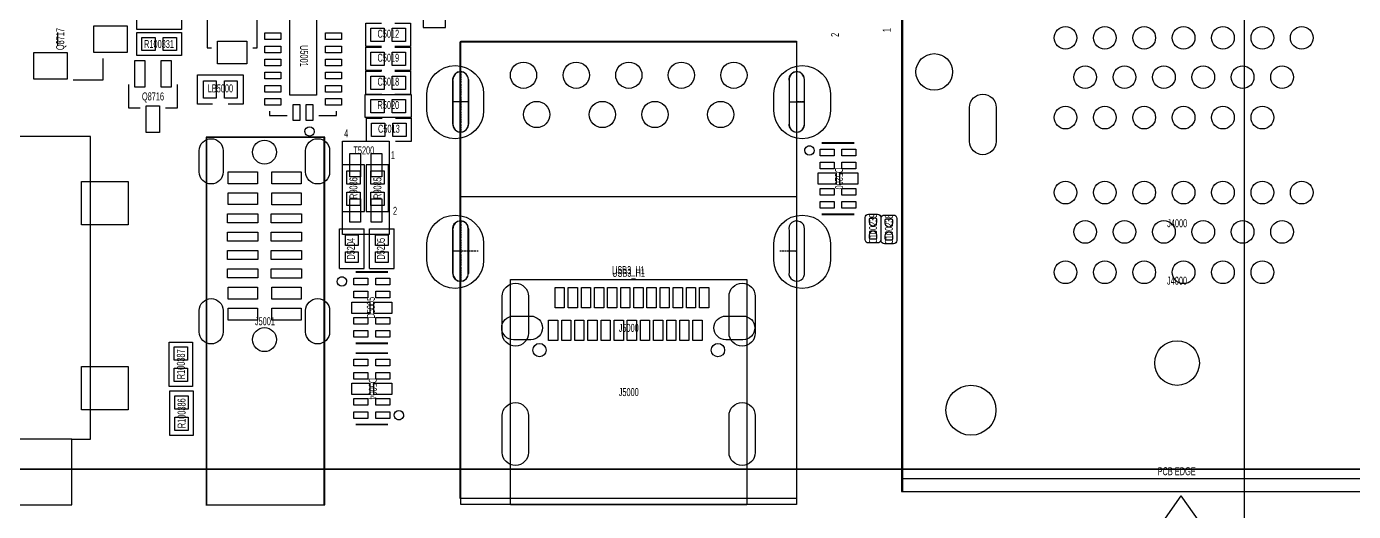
# Model space of a CAD drawing. Extents: x -30 to 128, y -44 to 82.
# Drawn here: x 12.6 to 63.1, y -15.3 to 3.2 of the extents above; entities that cross this region are included whole.
import ezdxf
from ezdxf.enums import TextEntityAlignment as Align

# ---------------------------------------------------------------- set-up
doc = ezdxf.new("R2010")
doc.units = 0
for name, color, linetype in [('BG_DIMENSION-2', 7, 'CONTINUOUS'), ('BG_OUTLINE', 7, 'CONTINUOUS'), ('PG_ASSEMBLY_TOP', 7, 'CONTINUOUS'), ('PG_SILKSCREEN_TOP', 7, 'CONTINUOUS'), ('PIN_TOP', 3, 'CONTINUOUS'), ('RD_ASSEMBLY_TOP', 70, 'CONTINUOUS'), ('RD_SILKSCREEN_TOP', 7, 'CONTINUOUS')]:
    doc.layers.add(name, color=color, linetype=linetype)

msp = doc.modelspace()

# ---------------------------------------------------------------- linework, layer by layer
at = {"layer": 'BG_DIMENSION-2'}
msp.add_lwpolyline([(58.960004, 7.189978), (58.960004, -32.697928)], dxfattribs=at)
at = {"layer": 'BG_OUTLINE'}
msp.add_lwpolyline([(-2.54, 28.507944), (-2.54, 67.507866, -0.414214), (-0.508, 69.539866), (110.555786, 69.539866, -0.414214), (112.587786, 67.507866), (112.587786, -11.684, -0.414214), (110.555786, -13.716), (-0.508, -13.716, -0.414214), (-2.54, -11.684), (-2.54, 28.507944)], format="xyb", dxfattribs=at)
msp.add_lwpolyline([(-0.508, -13.716), (102.427786, -13.716)], dxfattribs=at)
at = {"layer": 'PG_ASSEMBLY_TOP'}
for points in [[(45.9486, -14.57198), (66.878454, -14.57198), (66.878454, 5.887974), (45.9486, 5.887974)], [(41.919144, 2.565654), (29.089096, 2.565654), (29.089096, -14.824202), (41.919144, -14.824202)], [(23.940516, -15.079218), (23.940516, -1.058164), (19.415506, -1.058164), (19.415506, -15.079218)]]:
    msp.add_lwpolyline(points, close=True, dxfattribs=at)
for points in [[(28.543504, 3.12293), (28.543504, 4.90093), (27.68854, 4.90093), (27.68854, 3.12293), (28.543504, 3.12293)], [(18.473674, 3.941826), (18.473674, 3.052826), (16.771874, 3.052826), (16.771874, 3.941826), (18.473674, 3.941826)], [(26.105358, 2.402586), (25.508458, 2.402586), (25.508458, 3.291586), (26.105358, 3.291586)], [(26.609548, 3.291586), (27.210258, 3.291586), (27.210258, 2.402586), (26.613358, 2.402586)], [(18.473674, 2.938018), (18.473674, 2.049018), (16.771874, 2.049018), (16.771874, 2.938018), (18.473674, 2.938018)], [(26.109168, 1.488186), (25.508458, 1.488186), (25.508458, 2.377186), (26.105358, 2.377186)], [(26.613358, 2.377186), (27.210258, 2.377186), (27.210258, 1.488186), (26.613358, 1.488186)], [(19.664172, 0.204724), (19.091148, 0.204724), (19.091148, 1.322324), (20.831048, 1.322324), (20.831048, 0.204724)], [(26.109168, 0.573786), (25.508458, 0.573786), (25.508458, 1.462786), (26.105358, 1.462786)], [(26.613358, 1.462786), (27.210258, 1.462786), (27.210258, 0.573786), (26.613358, 0.573786)], [(27.248358, 0.556768), (25.470358, 0.556768), (25.470358, -0.298196), (27.248358, -0.298196), (27.248358, 0.556768)], [(20.831048, 0.204724), (20.257516, 0.204724)], [(26.126694, -1.218692), (25.529794, -1.218692), (25.529794, -0.329692), (26.126694, -0.329692)], [(26.630884, -0.329692), (27.231594, -0.329692), (27.231594, -1.218692), (26.634694, -1.218692)], [(25.456642, -3.892042), (25.456642, -2.114042), (24.601678, -2.114042), (24.601678, -3.892042), (25.456642, -3.892042)], [(26.371042, -3.892042), (26.371042, -2.114042), (25.516078, -2.114042), (25.516078, -3.892042), (26.371042, -3.892042)], [(44.652438, -3.993896), (44.99864, -3.993896)], [(45.258482, -4.02717), (45.604684, -4.02717)], [(44.525438, -4.96697), (44.525438, -4.120896)], [(45.12564, -4.120896), (45.12564, -4.96697)], [(45.131482, -5.000244), (45.131482, -4.15417)], [(45.731684, -4.15417), (45.731684, -5.000244)], [(44.99864, -5.09397), (44.652438, -5.09397)], [(45.604684, -5.127244), (45.258482, -5.127244)], [(18.01114, -8.86968), (18.90014, -8.86968), (18.90014, -10.57148), (18.01114, -10.57148), (18.01114, -8.86968)], [(18.037556, -10.735056), (18.926556, -10.735056), (18.926556, -12.436856), (18.037556, -12.436856), (18.037556, -10.735056)]]:
    msp.add_lwpolyline(points, dxfattribs=at)
for points in [[(44.525438, -4.120896, -0.414214), (44.652438, -3.993896)], [(44.99864, -3.993896, -0.414214), (45.12564, -4.120896)], [(45.131482, -4.15417, -0.414214), (45.258482, -4.02717)], [(45.604684, -4.02717, -0.414214), (45.731684, -4.15417)], [(44.652438, -5.09397, -0.414214), (44.525438, -4.96697)], [(45.12564, -4.96697, -0.414214), (44.99864, -5.09397)], [(45.258482, -5.127244, -0.414214), (45.131482, -5.000244)], [(45.731684, -5.000244, -0.414214), (45.604684, -5.127244)]]:
    msp.add_lwpolyline(points, format="xyb", dxfattribs=at)
at = {"layer": 'PG_SILKSCREEN_TOP'}
for points in [[(45.908468, -14.072108), (66.90868, -14.072108), (66.90868, 5.927852), (45.908468, 5.927852), (45.908468, -14.072108)], [(19.621754, 5.24764), (19.459194, 5.24764), (19.459194, 2.347468), (19.621754, 2.347468)], [(21.359114, 2.347468), (21.359114, 5.24764), (21.196554, 5.24764)], [(13.750798, 2.935224), (13.750798, 2.427224)], [(29.115766, -9.173972), (29.115766, 2.605532), (41.914826, 2.605532), (41.914826, -8.079232)], [(21.196554, 2.347468), (21.359114, 2.347468)], [(14.346428, 1.131316), (15.500858, 1.131316), (15.500858, 1.944624)], [(28.836366, 1.247648), (28.813506, 1.135888)], [(28.813506, -0.563372), (28.813506, 1.135888)], [(28.813506, 1.069848), (28.813506, -0.515112)], [(28.904946, 1.349248), (28.836366, 1.247648)], [(28.993846, 1.415288), (28.904946, 1.349248)], [(29.115766, 1.438148), (28.993846, 1.415288)], [(29.115766, 1.438148), (29.115766, 1.382268)], [(29.227526, 1.415288), (29.115766, 1.438148)], [(29.115766, 1.349248), (29.115766, 1.293368)], [(29.115766, 1.257808), (29.115766, 1.201928)], [(29.115766, 1.168908), (29.115766, 1.113028)], [(29.115766, 1.080008), (29.115766, 1.024128)], [(29.329126, 1.349248), (29.227526, 1.415288)], [(29.385006, 1.247648), (29.329126, 1.349248)], [(29.418026, 1.135888), (29.385006, 1.247648)], [(29.418026, 1.135888), (29.418026, -0.563372)], [(41.648126, 1.247648), (41.625266, 1.135888)], [(41.625266, 1.135888), (41.625266, -0.563372)], [(41.625266, 1.069848), (41.625266, -0.515112)], [(41.704006, 1.349248), (41.648126, 1.247648)], [(41.803066, 1.415288), (41.704006, 1.349248)], [(41.914826, 1.438148), (41.803066, 1.415288)], [(41.914826, 1.438148), (41.914826, 1.382268)], [(42.039286, 1.415288), (41.914826, 1.438148)], [(41.914826, 1.349248), (41.914826, 1.293368)], [(41.914826, 1.257808), (41.914826, 1.201928)], [(41.914826, 1.168908), (41.914826, 1.113028)], [(41.914826, 1.080008), (41.914826, 1.024128)], [(42.128186, 1.349248), (42.039286, 1.415288)], [(42.194226, 1.247648), (42.128186, 1.349248)], [(42.217086, 1.135888), (42.194226, 1.247648)], [(42.217086, -0.563372), (42.217086, 1.135888)], [(16.474186, 0.04445), (16.474186, 0.944626)], [(18.312638, 0.944626), (18.312638, 0.04445), (17.876012, 0.04445)], [(29.115766, 0.958088), (29.115766, 0.902208)], [(29.115766, 0.866648), (29.115766, 0.810768)], [(29.115766, 0.777748), (29.115766, 0.721868)], [(29.115766, 0.688848), (29.115766, 0.632968)], [(29.115766, 0.599948), (29.115766, 0.544068)], [(41.914826, 0.958088), (41.914826, 0.902208)], [(41.914826, 0.866648), (41.914826, 0.810768)], [(41.914826, 0.777748), (41.914826, 0.721868)], [(41.914826, 0.688848), (41.914826, 0.632968)], [(41.914826, 0.599948), (41.914826, 0.544068)], [(16.910812, 0.04445), (16.474186, 0.04445)], [(29.407866, 0.287528), (28.813506, 0.287528)], [(28.915106, 0.287528), (28.859226, 0.287528)], [(29.004006, 0.287528), (28.948126, 0.287528)], [(29.092906, 0.287528), (29.037026, 0.287528)], [(29.115766, 0.475488), (29.115766, 0.419608)], [(29.115766, 0.386588), (29.115766, 0.330708)], [(29.115766, 0.297688), (29.115766, 0.241808)], [(29.115766, 0.208788), (29.115766, 0.152908)], [(29.115766, 0.119888), (29.115766, 0.064008)], [(29.115766, 0.028448), (29.115766, -0.027432)], [(41.625266, 0.287528), (42.217086, 0.287528)], [(41.914826, 0.475488), (41.914826, 0.419608)], [(41.914826, 0.386588), (41.914826, 0.330708)], [(41.914826, 0.297688), (41.914826, 0.241808)], [(41.914826, 0.208788), (41.914826, 0.152908)], [(41.914826, 0.119888), (41.914826, 0.064008)], [(41.914826, 0.028448), (41.914826, -0.027432)], [(41.993566, 0.287528), (41.937686, 0.287528)], [(42.082466, 0.287528), (42.026586, 0.287528)], [(42.173906, 0.287528), (42.118026, 0.287528)], [(21.835364, -0.065786), (21.835364, -0.235204), (22.504908, -0.235204)], [(23.71598, -0.235204), (24.385524, -0.235204)], [(24.385524, -0.235204), (24.385524, -0.065786)], [(29.115766, -0.093472), (29.115766, -0.149352)], [(29.115766, -0.182372), (29.115766, -0.238252)], [(29.115766, -0.271272), (29.115766, -0.327152)], [(29.115766, -0.362712), (29.115766, -0.418592)], [(29.115766, -0.451612), (29.115766, -0.507492)], [(41.914826, -0.093472), (41.914826, -0.149352)], [(41.914826, -0.182372), (41.914826, -0.238252)], [(41.914826, -0.271272), (41.914826, -0.327152)], [(41.914826, -0.362712), (41.914826, -0.418592)], [(41.914826, -0.451612), (41.914826, -0.507492)], [(28.813506, -0.563372), (28.836366, -0.675132)], [(28.836366, -0.675132), (28.904946, -0.776732)], [(28.904946, -0.776732), (28.993846, -0.842772)], [(28.993846, -0.842772), (29.115766, -0.865632)], [(29.115766, -0.573532), (29.115766, -0.629412)], [(29.115766, -0.664972), (29.115766, -0.718312)], [(29.115766, -0.753872), (29.115766, -0.809752)], [(29.115766, -0.865632), (29.227526, -0.842772)], [(29.227526, -0.842772), (29.329126, -0.776732)], [(29.329126, -0.776732), (29.385006, -0.675132)], [(29.385006, -0.675132), (29.418026, -0.563372)], [(41.625266, -0.563372), (41.648126, -0.675132)], [(41.648126, -0.675132), (41.704006, -0.776732)], [(41.704006, -0.776732), (41.803066, -0.842772)], [(41.803066, -0.842772), (41.914826, -0.865632)], [(41.914826, -0.573532), (41.914826, -0.629412)], [(41.914826, -0.664972), (41.914826, -0.720852)], [(41.914826, -0.753872), (41.914826, -0.809752)], [(41.914826, -0.865632), (42.039286, -0.842772)], [(42.039286, -0.842772), (42.128186, -0.776732)], [(42.128186, -0.776732), (42.194226, -0.675132)], [(42.194226, -0.675132), (42.217086, -0.563372)], [(14.306804, -12.579858), (9.307068, -12.579858), (9.307068, -15.079726), (14.306804, -15.079726), (14.306804, -12.579858), (15.006828, -12.579858), (15.006828, -1.029716), (8.706866, -1.029716), (8.706866, -12.579858), (9.307068, -12.579858)], [(19.438112, -1.077468), (19.438112, -15.079218), (23.909782, -15.079218), (23.909782, -1.08077), (19.438112, -1.077468)], [(24.609806, -1.209548), (26.387806, -1.209548)], [(24.609806, -4.765548), (24.609806, -1.209548)], [(26.387806, -1.209548), (26.387806, -4.765548)], [(44.107354, -1.276096), (42.880026, -1.276096)], [(42.880026, -1.284224), (44.107354, -1.284224)], [(29.115766, -3.3274), (41.914826, -3.3274), (41.914826, -15.067534), (29.115766, -15.067534), (29.115766, -3.3274)], [(44.107354, -3.99542), (42.880026, -3.99542)], [(42.880026, -4.003548), (44.107354, -4.003548)], [(28.836366, -4.431792), (28.813506, -4.553712)], [(28.904946, -4.342892), (28.836366, -4.431792)], [(28.993846, -4.274312), (28.904946, -4.342892)], [(29.115766, -4.251452), (28.993846, -4.274312)], [(29.227526, -4.274312), (29.115766, -4.251452)], [(29.115766, -4.274312), (29.115766, -4.330192)], [(29.115766, -4.363212), (29.115766, -4.454652)], [(29.115766, -4.487672), (29.115766, -4.543552)], [(29.329126, -4.342892), (29.227526, -4.274312)], [(29.385006, -4.431792), (29.329126, -4.342892)], [(29.418026, -4.553712), (29.385006, -4.431792)], [(41.914826, -4.274312), (41.914826, -4.330192)], [(41.914826, -4.363212), (41.914826, -4.452112)], [(41.914826, -4.487672), (41.914826, -4.543552)], [(24.501602, -4.557268), (25.441402, -4.557268)], [(24.501602, -6.071108), (24.501602, -4.557268)], [(26.387806, -4.765548), (24.609806, -4.765548)], [(25.441402, -6.071108), (25.441402, -4.557268)], [(25.644602, -4.557268), (26.584402, -4.557268)], [(25.644602, -6.071108), (25.644602, -4.557268)], [(26.584402, -6.071108), (26.584402, -4.557268)], [(28.813506, -6.252972), (28.813506, -4.553712)], [(28.813506, -4.622292), (28.813506, -6.204712)], [(29.115766, -4.576572), (29.115766, -4.632452)], [(29.115766, -4.665472), (29.115766, -4.721352)], [(29.115766, -4.754372), (29.115766, -4.810252)], [(29.115766, -4.845812), (29.115766, -4.901692)], [(29.115766, -4.967732), (29.115766, -5.023612)], [(29.418026, -4.553712), (29.418026, -6.252972)], [(41.625266, -4.619752), (41.625266, -6.204712)], [(41.914826, -4.576572), (41.914826, -4.632452)], [(41.914826, -4.665472), (41.914826, -4.721352)], [(41.914826, -4.754372), (41.914826, -4.810252)], [(41.914826, -4.845812), (41.914826, -4.901692)], [(41.914826, -4.967732), (41.914826, -5.023612)], [(29.115766, -5.404612), (28.813506, -5.404612)], [(28.915106, -5.404612), (28.859226, -5.404612)], [(29.004006, -5.404612), (28.948126, -5.404612)], [(29.092906, -5.404612), (29.037026, -5.404612)], [(29.115766, -5.056632), (29.115766, -5.112512)], [(29.115766, -5.148072), (29.115766, -5.203952)], [(29.115766, -5.236972), (29.115766, -5.292852)], [(29.115766, -5.325872), (29.115766, -5.381752)], [(29.115766, -5.404612), (29.115766, -5.427472)], [(29.115766, -9.173972), (29.115766, -5.404612)], [(29.115766, -5.414772), (29.115766, -5.470652)], [(29.115766, -5.539232), (29.115766, -5.595112)], [(29.217366, -5.404612), (29.161486, -5.404612)], [(29.306266, -5.404612), (29.250386, -5.404612)], [(29.395166, -5.404612), (29.339286, -5.404612)], [(29.484066, -5.404612), (29.428186, -5.404612)], [(29.575506, -5.404612), (29.519626, -5.404612)], [(29.697426, -5.404612), (29.608526, -5.404612)], [(29.786326, -5.404612), (29.730446, -5.404612)], [(41.335706, -5.404612), (41.279826, -5.404612)], [(41.424606, -5.404612), (41.368726, -5.404612)], [(41.513506, -5.404612), (41.457626, -5.404612)], [(41.602406, -5.404612), (41.546526, -5.404612)], [(41.914826, -5.404612), (41.587166, -5.404612)], [(41.691306, -5.404612), (41.635426, -5.404612)], [(41.815766, -5.404612), (41.726866, -5.404612)], [(41.904666, -5.404612), (41.848786, -5.404612)], [(41.914826, -5.056632), (41.914826, -5.112512)], [(41.914826, -5.145532), (41.914826, -5.201412)], [(41.914826, -5.236972), (41.914826, -5.292852)], [(41.914826, -5.325872), (41.914826, -5.381752)], [(41.914826, -5.427472), (41.914826, -5.404612)], [(41.914826, -5.414772), (41.914826, -5.470652)], [(41.914826, -5.536692), (41.914826, -5.595112)], [(29.115766, -5.628132), (29.115766, -5.684012)], [(29.115766, -5.717032), (29.115766, -5.772912)], [(29.115766, -5.805932), (29.115766, -5.861812)], [(29.115766, -5.894832), (29.115766, -5.950712)], [(29.115766, -6.019292), (29.115766, -6.075172)], [(41.914826, -5.628132), (41.914826, -5.684012)], [(41.914826, -5.717032), (41.914826, -5.772912)], [(41.914826, -5.805932), (41.914826, -5.861812)], [(41.914826, -5.894832), (41.914826, -5.950712)], [(41.914826, -6.019292), (41.914826, -6.075172)], [(24.501602, -6.071108), (25.441402, -6.071108)], [(26.34488, -6.1976), (25.117552, -6.1976)], [(25.117552, -6.205728), (26.34488, -6.205728)], [(25.644602, -6.071108), (26.584402, -6.071108)], [(28.813506, -6.252972), (28.836366, -6.364732)], [(28.836366, -6.364732), (28.904946, -6.466332)], [(28.904946, -6.466332), (28.993846, -6.532372)], [(28.993846, -6.532372), (29.115766, -6.555232)], [(29.115766, -6.108192), (29.115766, -6.164072)], [(29.115766, -6.197092), (29.115766, -6.252972)], [(29.115766, -6.285992), (29.115766, -6.341872)], [(29.115766, -6.377432), (29.115766, -6.433312)], [(29.115766, -6.466332), (29.115766, -6.522212)], [(29.115766, -6.555232), (29.227526, -6.532372)], [(29.227526, -6.532372), (29.329126, -6.466332)], [(29.329126, -6.466332), (29.385006, -6.364732)], [(29.385006, -6.364732), (29.418026, -6.252972)], [(31.018988, -15.077948), (31.018988, -6.481826)], [(31.018988, -6.481826), (40.019224, -6.481826)], [(40.019224, -6.481826), (40.019224, -15.077948)], [(41.914826, -6.108192), (41.914826, -6.164072)], [(41.914826, -6.197092), (41.914826, -6.252972)], [(41.914826, -6.285992), (41.914826, -6.341872)], [(41.914826, -6.377432), (41.914826, -6.433312)], [(41.914826, -6.466332), (41.914826, -6.522212)], [(26.34488, -8.916924), (25.117552, -8.916924)], [(25.117552, -8.925052), (26.34488, -8.925052)], [(26.344118, -9.29005), (25.11679, -9.29005)], [(25.11679, -9.298178), (26.344118, -9.298178)], [(26.344118, -12.009374), (25.11679, -12.009374)], [(25.11679, -12.017502), (26.344118, -12.017502)], [(45.908468, -14.57198), (66.90868, -14.57198), (66.90868, -14.072108)], [(45.908468, -14.072108), (45.908468, -14.57198)], [(19.405854, -15.079218), (19.438112, -15.079218)], [(40.019224, -15.077948), (31.018988, -15.077948)], [(56.558688, -14.741906), (55.358538, -16.442182)], [(56.558688, -14.741906), (57.758584, -16.442182)]]:
    msp.add_lwpolyline(points, dxfattribs=at)
for points in [[(29.407866, -0.515112), (29.407866, 1.135888, 1.105984), (28.813506, 1.069848)], [(42.217086, -0.515112), (42.217086, 1.135888, 1.117795), (41.625266, 1.069848)], [(23.53818, -0.838708, -1.000315), (23.182834, -0.838708, -0.999685), (23.53818, -0.838708)], [(28.813506, -0.515112, 1.166168), (29.407866, -0.515112)], [(41.625266, -0.515112, 1.177544), (42.217086, -0.515112)], [(42.582084, -1.563878, -0.999989), (42.226484, -1.563878, -1.000011), (42.582084, -1.563878)], [(29.405326, -6.204712), (29.405326, -4.553712, 1.12108), (28.813506, -4.622292)], [(42.217086, -6.204712), (42.217086, -4.553712, 1.121593), (41.625266, -4.619752)], [(24.768302, -6.561328, -0.999989), (24.412702, -6.561328, -1.000011), (24.768302, -6.561328)], [(28.813506, -6.204712, 1.179662), (29.405326, -6.204712)], [(41.625266, -6.204712, 1.178863), (42.217086, -6.204712)], [(26.938986, -11.661648, -1.000011), (26.583386, -11.661648, -0.999989), (26.938986, -11.661648)]]:
    msp.add_lwpolyline(points, format="xyb", dxfattribs=at)
at = {"layer": 'PIN_TOP'}
for points in [[(15.133828, 3.189224), (16.403828, 3.189224), (16.403828, 2.173224), (15.133828, 2.173224)], [(23.618444, 3.538474), (23.618444, 0.541274), (22.602444, 0.541274), (22.602444, 3.538474)], [(26.206958, 3.101086), (26.206958, 2.593086), (25.698958, 2.593086), (25.698958, 3.101086)], [(27.019758, 3.101086), (27.019758, 2.593086), (26.511758, 2.593086), (26.511758, 3.101086)], [(16.962374, 2.239518), (16.962374, 2.747518), (17.470374, 2.747518), (17.470374, 2.239518)], [(17.775174, 2.239518), (17.775174, 2.747518), (18.283174, 2.747518), (18.283174, 2.239518)], [(20.967954, 1.740154), (19.850354, 1.740154), (19.850354, 2.603754), (20.967954, 2.603754)], [(22.26056, 2.662936), (21.65096, 2.662936), (21.65096, 2.916936), (22.26056, 2.916936)], [(24.569928, 2.662936), (23.960328, 2.662936), (23.960328, 2.916936), (24.569928, 2.916936)], [(12.847828, 2.173224), (14.117828, 2.173224), (14.117828, 1.157224), (12.847828, 1.157224)], [(22.26056, 2.16281), (21.65096, 2.16281), (21.65096, 2.41681), (22.26056, 2.41681)], [(24.569928, 2.16281), (23.960328, 2.16281), (23.960328, 2.41681), (24.569928, 2.41681)], [(25.698958, 1.678686), (25.698958, 2.186686), (26.206958, 2.186686), (26.206958, 1.678686)], [(26.511758, 1.678686), (26.511758, 2.186686), (27.019758, 2.186686), (27.019758, 1.678686)], [(17.083786, 1.866138), (17.083786, 0.850138), (16.702786, 0.850138), (16.702786, 1.866138)], [(18.084038, 1.866138), (18.084038, 0.850138), (17.703038, 0.850138), (17.703038, 1.866138)], [(22.26056, 1.662938), (21.65096, 1.662938), (21.65096, 1.916938), (22.26056, 1.916938)], [(24.569928, 1.662938), (23.960328, 1.662938), (23.960328, 1.916938), (24.569928, 1.916938)], [(19.802348, 1.093724), (19.802348, 0.433324), (19.319748, 0.433324), (19.319748, 1.093724)], [(20.602448, 1.093724), (20.602448, 0.433324), (20.119848, 0.433324), (20.119848, 1.093724)], [(22.26056, 1.162812), (21.65096, 1.162812), (21.65096, 1.416812), (22.26056, 1.416812)], [(24.569928, 1.162812), (23.960328, 1.162812), (23.960328, 1.416812), (24.569928, 1.416812)], [(25.698958, 0.764286), (25.698958, 1.272286), (26.206958, 1.272286), (26.206958, 0.764286)], [(26.511758, 0.764286), (26.511758, 1.272286), (27.019758, 1.272286), (27.019758, 0.764286)], [(22.26056, 0.66294), (21.65096, 0.66294), (21.65096, 0.91694), (22.26056, 0.91694)], [(24.569928, 0.66294), (23.960328, 0.66294), (23.960328, 0.91694), (24.569928, 0.91694)], [(17.647412, 0.138938), (17.647412, -0.877062), (17.139412, -0.877062), (17.139412, 0.138938)], [(22.26056, 0.162814), (21.65096, 0.162814), (21.65096, 0.416814), (22.26056, 0.416814)], [(22.987508, 0.189992), (22.987508, -0.419608), (22.733508, -0.419608), (22.733508, 0.189992)], [(23.48738, 0.189992), (23.48738, -0.419608), (23.23338, -0.419608), (23.23338, 0.189992)], [(24.569928, 0.162814), (23.960328, 0.162814), (23.960328, 0.416814), (24.569928, 0.416814)], [(26.206958, 0.383286), (26.206958, -0.124714), (25.698958, -0.124714), (25.698958, 0.383286)], [(27.019758, 0.383286), (27.019758, -0.124714), (26.511758, -0.124714), (26.511758, 0.383286)], [(26.228294, -0.520192), (26.228294, -1.028192), (25.720294, -1.028192), (25.720294, -0.520192)], [(27.041094, -0.520192), (27.041094, -1.028192), (26.533094, -1.028192), (26.533094, -0.520192)], [(42.810176, -1.512824), (43.343576, -1.512824), (43.343576, -1.766824), (42.810176, -1.766824)], [(43.643804, -1.512824), (44.177204, -1.512824), (44.177204, -1.766824), (43.643804, -1.766824)], [(25.295606, -1.679448), (25.295606, -2.568448), (24.889206, -2.568448), (24.889206, -1.679448)], [(26.108406, -1.679448), (26.108406, -2.568448), (25.702006, -2.568448), (25.702006, -1.679448)], [(42.810176, -2.012696), (43.343576, -2.012696), (43.343576, -2.266696), (42.810176, -2.266696)], [(43.643804, -2.012696), (44.177204, -2.012696), (44.177204, -2.266696), (43.643804, -2.266696)], [(21.370544, -2.832608), (20.252944, -2.832608), (20.252944, -2.375408), (21.370544, -2.375408)], [(23.032466, -2.833116), (21.914866, -2.833116), (21.914866, -2.375916), (23.032466, -2.375916)], [(25.28316, -2.850642), (24.77516, -2.850642), (24.77516, -2.342642), (25.28316, -2.342642)], [(26.19756, -2.850642), (25.68956, -2.850642), (25.68956, -2.342642), (26.19756, -2.342642)], [(42.733976, -2.423922), (43.419776, -2.423922), (43.419776, -2.855722), (42.733976, -2.855722)], [(43.567604, -2.423922), (44.253404, -2.423922), (44.253404, -2.855722), (43.567604, -2.855722)], [(16.445992, -4.405376), (14.667992, -4.405376), (14.667992, -2.754376), (16.445992, -2.754376)], [(42.810176, -3.012948), (43.343576, -3.012948), (43.343576, -3.266948), (42.810176, -3.266948)], [(43.643804, -3.012948), (44.177204, -3.012948), (44.177204, -3.266948), (43.643804, -3.266948)], [(21.370544, -3.632454), (20.252944, -3.632454), (20.252944, -3.175254), (21.370544, -3.175254)], [(23.032466, -3.633216), (21.914866, -3.633216), (21.914866, -3.176016), (23.032466, -3.176016)], [(25.28316, -3.663442), (24.77516, -3.663442), (24.77516, -3.155442), (25.28316, -3.155442)], [(25.295606, -3.406648), (25.295606, -4.295648), (24.889206, -4.295648), (24.889206, -3.406648)], [(26.19756, -3.663442), (25.68956, -3.663442), (25.68956, -3.155442), (26.19756, -3.155442)], [(26.108406, -3.406648), (26.108406, -4.295648), (25.702006, -4.295648), (25.702006, -3.406648)], [(42.810176, -3.51282), (43.343576, -3.51282), (43.343576, -3.76682), (42.810176, -3.76682)], [(43.643804, -3.51282), (44.177204, -3.51282), (44.177204, -3.76682), (43.643804, -3.76682)], [(21.3868, -4.328922), (20.236688, -4.328922), (20.236688, -3.97891), (21.3868, -3.97891)], [(23.048722, -4.32943), (21.89861, -4.32943), (21.89861, -3.979418), (23.048722, -3.979418)], [(21.3868, -5.028692), (20.236688, -5.028692), (20.236688, -4.67868), (21.3868, -4.67868)], [(23.048722, -5.029454), (21.89861, -5.029454), (21.89861, -4.679442), (23.048722, -4.679442)], [(25.212802, -5.192268), (24.730202, -5.192268), (24.730202, -4.785868), (25.212802, -4.785868)], [(26.355802, -5.192268), (25.873202, -5.192268), (25.873202, -4.785868), (26.355802, -4.785868)], [(21.3868, -5.72897), (20.236688, -5.72897), (20.236688, -5.378958), (21.3868, -5.378958)], [(23.048722, -5.729478), (21.89861, -5.729478), (21.89861, -5.379466), (23.048722, -5.379466)], [(25.212802, -5.842508), (24.730202, -5.842508), (24.730202, -5.436108), (25.212802, -5.436108)], [(26.355802, -5.842508), (25.873202, -5.842508), (25.873202, -5.436108), (26.355802, -5.436108)], [(21.3868, -6.42874), (20.236688, -6.42874), (20.236688, -6.078728), (21.3868, -6.078728)], [(23.048722, -6.429502), (21.89861, -6.429502), (21.89861, -6.07949), (23.048722, -6.07949)], [(25.047702, -6.434328), (25.581102, -6.434328), (25.581102, -6.688328), (25.047702, -6.688328)], [(25.88133, -6.434328), (26.41473, -6.434328), (26.41473, -6.688328), (25.88133, -6.688328)], [(21.370544, -7.232396), (20.252944, -7.232396), (20.252944, -6.775196), (21.370544, -6.775196)], [(23.032466, -7.232904), (21.914866, -7.232904), (21.914866, -6.775704), (23.032466, -6.775704)], [(25.047702, -6.9342), (25.581102, -6.9342), (25.581102, -7.1882), (25.047702, -7.1882)], [(25.88133, -6.9342), (26.41473, -6.9342), (26.41473, -7.1882), (25.88133, -7.1882)], [(32.714184, -7.560818), (32.714184, -6.790944), (33.064196, -6.790944), (33.064196, -7.560818)], [(33.214056, -7.560818), (33.214056, -6.790944), (33.564068, -6.790944), (33.564068, -7.560818)], [(33.714182, -7.560818), (33.714182, -6.790944), (34.064194, -6.790944), (34.064194, -7.560818)], [(34.214054, -7.560818), (34.214054, -6.790944), (34.564066, -6.790944), (34.564066, -7.560818)], [(34.71418, -7.560818), (34.71418, -6.790944), (35.064192, -6.790944), (35.064192, -7.560818)], [(35.214052, -7.560818), (35.214052, -6.790944), (35.564064, -6.790944), (35.564064, -7.560818)], [(35.714178, -7.560818), (35.714178, -6.790944), (36.06419, -6.790944), (36.06419, -7.560818)], [(36.21405, -7.560818), (36.21405, -6.790944), (36.564062, -6.790944), (36.564062, -7.560818)], [(36.714176, -7.560818), (36.714176, -6.790944), (37.064188, -6.790944), (37.064188, -7.560818)], [(37.214048, -7.560818), (37.214048, -6.790944), (37.56406, -6.790944), (37.56406, -7.560818)], [(37.714174, -7.560818), (37.714174, -6.790944), (38.064186, -6.790944), (38.064186, -7.560818)], [(38.214046, -7.560818), (38.214046, -6.790944), (38.564058, -6.790944), (38.564058, -7.560818)], [(21.370544, -8.032496), (20.252944, -8.032496), (20.252944, -7.575296), (21.370544, -7.575296)], [(23.032466, -8.033004), (21.914866, -8.033004), (21.914866, -7.575804), (23.032466, -7.575804)], [(24.971502, -7.345426), (25.657302, -7.345426), (25.657302, -7.777226), (24.971502, -7.777226)], [(25.80513, -7.345426), (26.49093, -7.345426), (26.49093, -7.777226), (25.80513, -7.777226)], [(25.047702, -7.934452), (25.581102, -7.934452), (25.581102, -8.188452), (25.047702, -8.188452)], [(25.88133, -7.934452), (26.41473, -7.934452), (26.41473, -8.188452), (25.88133, -8.188452)], [(32.463994, -8.806942), (32.463994, -8.037068), (32.814006, -8.037068), (32.814006, -8.806942)], [(32.963866, -8.806942), (32.963866, -8.037068), (33.313878, -8.037068), (33.313878, -8.806942)], [(33.463992, -8.806942), (33.463992, -8.037068), (33.814004, -8.037068), (33.814004, -8.806942)], [(33.963864, -8.806942), (33.963864, -8.037068), (34.313876, -8.037068), (34.313876, -8.806942)], [(34.46399, -8.806942), (34.46399, -8.037068), (34.814002, -8.037068), (34.814002, -8.806942)], [(34.964116, -8.806942), (34.964116, -8.037068), (35.314128, -8.037068), (35.314128, -8.806942)], [(35.463988, -8.806942), (35.463988, -8.037068), (35.814, -8.037068), (35.814, -8.806942)], [(35.96386, -8.806942), (35.96386, -8.037068), (36.313872, -8.037068), (36.313872, -8.806942)], [(36.463986, -8.806942), (36.463986, -8.037068), (36.813998, -8.037068), (36.813998, -8.806942)], [(36.964112, -8.806942), (36.964112, -8.037068), (37.314124, -8.037068), (37.314124, -8.806942)], [(37.463984, -8.806942), (37.463984, -8.037068), (37.813996, -8.037068), (37.813996, -8.806942)], [(37.963856, -8.806942), (37.963856, -8.037068), (38.313868, -8.037068), (38.313868, -8.806942)], [(25.047702, -8.434324), (25.581102, -8.434324), (25.581102, -8.688324), (25.047702, -8.688324)], [(25.88133, -8.434324), (26.41473, -8.434324), (26.41473, -8.688324), (25.88133, -8.688324)], [(18.70964, -9.56818), (18.20164, -9.56818), (18.20164, -9.06018), (18.70964, -9.06018)], [(25.58034, -9.780778), (25.04694, -9.780778), (25.04694, -9.526778), (25.58034, -9.526778)], [(26.413968, -9.780778), (25.880568, -9.780778), (25.880568, -9.526778), (26.413968, -9.526778)], [(16.445992, -11.455146), (14.667992, -11.455146), (14.667992, -9.804146), (16.445992, -9.804146)], [(18.70964, -10.38098), (18.20164, -10.38098), (18.20164, -9.87298), (18.70964, -9.87298)], [(25.58034, -10.28065), (25.04694, -10.28065), (25.04694, -10.02665), (25.58034, -10.02665)], [(26.413968, -10.28065), (25.880568, -10.28065), (25.880568, -10.02665), (26.413968, -10.02665)], [(25.65654, -10.869676), (24.97074, -10.869676), (24.97074, -10.437876), (25.65654, -10.437876)], [(26.490168, -10.869676), (25.804368, -10.869676), (25.804368, -10.437876), (26.490168, -10.437876)], [(18.736056, -11.433556), (18.228056, -11.433556), (18.228056, -10.925556), (18.736056, -10.925556)], [(25.58034, -11.280902), (25.04694, -11.280902), (25.04694, -11.026902), (25.58034, -11.026902)], [(26.413968, -11.280902), (25.880568, -11.280902), (25.880568, -11.026902), (26.413968, -11.026902)], [(25.58034, -11.780774), (25.04694, -11.780774), (25.04694, -11.526774), (25.58034, -11.526774)], [(26.413968, -11.780774), (25.880568, -11.780774), (25.880568, -11.526774), (26.413968, -11.526774)], [(18.736056, -12.246356), (18.228056, -12.246356), (18.228056, -11.738356), (18.736056, -11.738356)]]:
    msp.add_lwpolyline(points, close=True, dxfattribs=at)
for points in [[(27.83078, -0.040894), (27.83078, 0.594106, -1), (29.98978, 0.594106), (29.98978, -0.040894, -1)], [(41.048432, -0.040894), (41.048432, 0.594106, -1), (43.207432, 0.594106), (43.207432, -0.040894, -1)], [(49.516538, 0.075692), (49.516538, -1.219708, -1), (48.500538, -1.219708), (48.500538, 0.075692, -1)], [(20.066762, -1.573784), (20.066762, -2.386584, -1), (19.152362, -2.386584), (19.152362, -1.573784, -1)], [(24.123142, -1.573784), (24.123142, -2.386584, -1), (23.208742, -2.386584), (23.208742, -1.573784, -1)], [(27.83078, -5.744972), (27.83078, -5.109972, -1), (29.98978, -5.109972), (29.98978, -5.744972, -1)], [(41.048432, -5.744972), (41.048432, -5.109972, -1), (43.207432, -5.109972), (43.207432, -5.744972, -1)], [(44.975526, -4.29387), (44.975526, -4.19227, 0.375524), (44.927012, -4.149852), (44.711112, -4.149852, 0.365699), (44.675298, -4.19227), (44.675298, -4.29387, 0.999521)], [(45.58157, -4.327144), (45.58157, -4.225544, 0.375524), (45.533056, -4.183126), (45.317156, -4.183126, 0.365699), (45.281342, -4.225544), (45.281342, -4.327144, 0.999521)], [(44.675298, -4.79425), (44.675298, -4.89585, 0.375524), (44.723812, -4.938268), (44.939712, -4.938268, 0.365699), (44.975526, -4.89585), (44.975526, -4.79425, 0.999521)], [(45.281342, -4.827524), (45.281342, -4.929124, 0.375524), (45.329856, -4.971542), (45.545756, -4.971542, 0.365699), (45.58157, -4.929124), (45.58157, -4.827524, 0.999521)], [(31.699073, -7.128002), (31.699073, -8.52805, -1), (30.699075, -8.52805), (30.699075, -7.128002, -1)], [(40.339137, -7.128002), (40.339137, -8.52805, -1), (39.339139, -8.52805), (39.339139, -7.128002, -1)], [(20.066762, -7.672832), (20.066762, -8.485632, -1), (19.152362, -8.485632), (19.152362, -7.672832, -1)], [(24.123142, -7.672832), (24.123142, -8.485632, -1), (23.208742, -8.485632), (23.208742, -7.672832, -1)], [(31.782639, -8.781669), (31.127573, -8.781669, -1), (31.127573, -7.881747), (31.782639, -7.881747, -1)], [(39.871523, -8.781669), (39.216457, -8.781669, -1), (39.216457, -7.881747), (39.871523, -7.881747, -1)], [(31.699073, -11.677904), (31.699073, -13.077952, -1), (30.699075, -13.077952), (30.699075, -11.677904, -1)], [(40.339137, -11.677904), (40.339137, -13.077952, -1), (39.339139, -13.077952), (39.339139, -11.677904, -1)]]:
    msp.add_lwpolyline(points, format="xyb", close=True, dxfattribs=at)
for centre, radius in [((52.158646, 2.72796), 0.4318), ((53.658516, 2.72796), 0.4318), ((55.15864, 2.72796), 0.4318), ((56.65851, 2.72796), 0.4318), ((58.158634, 2.72796), 0.4318), ((59.658504, 2.72796), 0.4318), ((61.158628, 2.72796), 0.4318), ((47.158656, 1.427988), 0.6985), ((31.508446, 1.303528), 0.50038), ((33.520126, 1.303528), 0.50038), ((35.521646, 1.303528), 0.50038), ((37.523166, 1.303528), 0.50038), ((39.524686, 1.303528), 0.50038), ((52.908454, 1.227836), 0.4318), ((54.408578, 1.227836), 0.4318), ((55.908448, 1.227836), 0.4318), ((57.408572, 1.227836), 0.4318), ((58.908696, 1.227836), 0.4318), ((60.408566, 1.227836), 0.4318), ((32.011366, -0.195072), 0.50038), ((34.515806, -0.195072), 0.50038), ((36.517326, -0.195072), 0.50038), ((39.021766, -0.195072), 0.50038), ((52.158646, -0.312166), 0.4318), ((53.658516, -0.312166), 0.4318), ((55.15864, -0.312166), 0.4318), ((56.65851, -0.312166), 0.4318), ((58.158634, -0.312166), 0.4318), ((59.658504, -0.312166), 0.4318), ((21.641562, -1.62941), 0.4572), ((52.158646, -3.171952), 0.4318), ((53.658516, -3.171952), 0.4318), ((55.15864, -3.171952), 0.4318), ((56.65851, -3.171952), 0.4318), ((58.158634, -3.171952), 0.4318), ((59.658504, -3.171952), 0.4318), ((61.158628, -3.171952), 0.4318), ((52.908454, -4.672076), 0.4318), ((54.408578, -4.672076), 0.4318), ((55.908448, -4.672076), 0.4318), ((57.408572, -4.672076), 0.4318), ((58.908696, -4.672076), 0.4318), ((60.408566, -4.672076), 0.4318), ((52.158646, -6.212078), 0.4318), ((53.658516, -6.212078), 0.4318), ((55.15864, -6.212078), 0.4318), ((56.65851, -6.212078), 0.4318), ((58.158634, -6.212078), 0.4318), ((59.658504, -6.212078), 0.4318), ((21.641562, -8.779002), 0.4572), ((32.119062, -9.178036), 0.254), ((38.91915, -9.178036), 0.254), ((56.408574, -9.672066), 0.8509), ((48.55845, -11.472164), 0.9525)]:
    msp.add_circle(centre, radius, dxfattribs=at)

# ---------------------------------------------------------------- texts
at = {"layer": 'PG_ASSEMBLY_TOP', "width": 0.666667}
msp.add_text('2', height=0.3048, dxfattribs=at).set_placement((26.537666, -4.020312))
at = {"layer": 'PG_SILKSCREEN_TOP', "width": 0.666667}
for s, p in [('1', (45.502068, 2.94767)), ('2', (43.528488, 2.76479))]:
    msp.add_text(s, height=0.3048, rotation=90, dxfattribs=at).set_placement(p)
for s, p in [('4', (24.676608, -1.06807)), ('1', (26.458418, -1.897126)), ('PCB EDGE', (55.668418, -13.949172))]:
    msp.add_text(s, height=0.3048, dxfattribs=at).set_placement(p)
at = {"layer": 'RD_ASSEMBLY_TOP', "width": 0.666667}
for s, p in [('C5012', (26.359358, 2.732786)), ('C5019', (26.359358, 1.818386)), ('C5018', (26.359358, 0.903986)), ('LB5000', (19.961098, 0.649224)), ('R5020', (26.359358, 0.014986)), ('C5013', (26.380694, -0.888492)), ('T5200', (25.4254, -1.715516)), ('J4000', (56.4134, -4.49453)), ('USB3_H1', (35.50412, -6.281674)), ('J5000', (35.519106, -8.484108))]:
    msp.add_text(s, height=0.3048, dxfattribs=at).set_placement(p, align=Align.CENTER)
for s, rotation, p in [('U5001', 270, (22.996144, 2.039874)), ('D5200', 270, (43.37939, -2.639822)), ('C100239', 90, (44.977812, -4.54406)), ('C100238', 90, (45.583856, -4.57708)), ('D5204', 90, (25.085802, -5.314188)), ('D5205', 90, (26.228802, -5.314188)), ('D5005', 90, (25.845516, -7.561326)), ('D5004', 270, (25.616154, -10.653776))]:
    msp.add_text(s, height=0.3048, rotation=rotation, dxfattribs=at).set_placement(p, align=Align.CENTER)
at = {"layer": 'RD_SILKSCREEN_TOP', "width": 0.666667}
for s, p in [('Q8717', (14.009116, 2.681224)), ('R9086', (25.18156, -3.003042)), ('R9085', (26.09596, -3.003042)), ('R100387', (18.60804, -9.72058)), ('R100386', (18.634456, -11.585956))]:
    msp.add_text(s, height=0.3048, rotation=90, dxfattribs=at).set_placement(p, align=Align.CENTER)
for s, p in [('R100331', (17.622774, 2.341118)), ('Q8716', (17.393412, 0.342138)), ('USB3_H1', (35.513264, -6.383528)), ('J4000', (56.408574, -6.684518)), ('J5001', (21.657818, -8.230616)), ('J5000', (35.519106, -10.93216))]:
    msp.add_text(s, height=0.3048, dxfattribs=at).set_placement(p, align=Align.CENTER)

doc.saveas('drawing.dxf')
